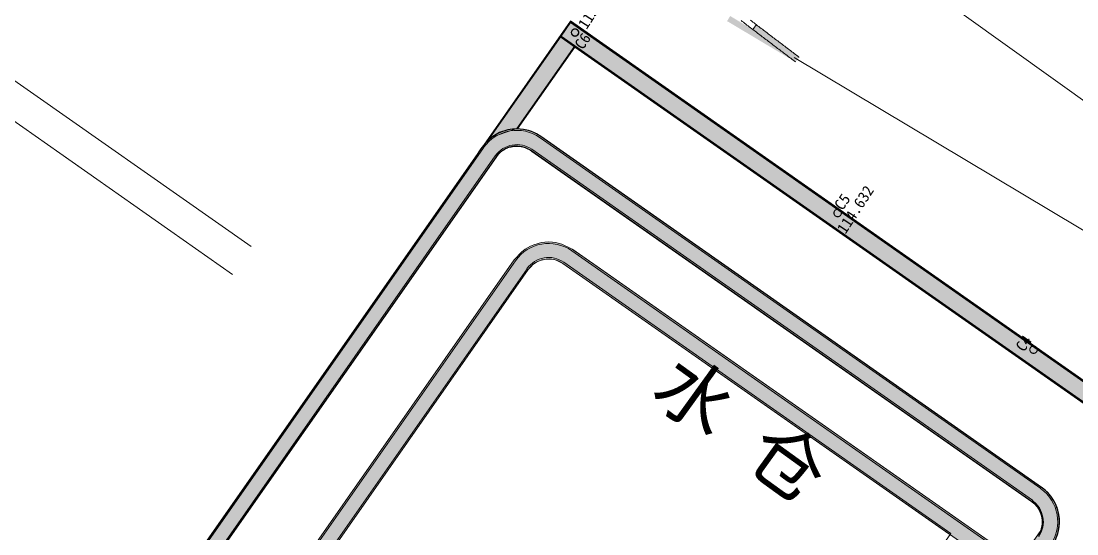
# Model space of a CAD drawing. Header units: inches. Extents: x 36473197 to 36486087, y 3899343 to 3911260.
# Drawn here: x 36483505.3 to 36483789.8, y 3904364.1 to 3904502.2 of the extents above; entities that cross this region are included whole.
import ezdxf

# ---------------------------------------------------------------- set-up
doc = ezdxf.new("R2010")
doc.units = ezdxf.units.IN
doc.header["$MEASUREMENT"] = 0
doc.layers.get('0').update_dxf_attribs({"lineweight": 0})
doc.layers.get('Defpoints').update_dxf_attribs({"lineweight": 0})
doc.layers.add('保护煤柱', color=7, linetype='Continuous', lineweight=0, true_color=0xff0042)
doc.layers.add('巷道1', color=7, linetype='Continuous', lineweight=0, true_color=0x2d2d2d)
for name, color, linetype, lineweight in [('公路', 7, 'Continuous', 0), ('四盘区辅运巷', 7, 'Continuous', 0), ('导线点', 7, 'Continuous', 0), ('巷道注记', 7, 'Continuous', 0), ('水仓', 7, 'Continuous', 0), ('西平正线', 7, 'Continuous', 0), ('钻孔', 7, 'Continuous', 0), ('铁路', 7, 'Continuous', 0)]:
    doc.layers.add(name, color=color, linetype=linetype, lineweight=lineweight)
doc.styles.add('仿宋', font='simfang.ttf')
doc.styles.add('黑体', font='simhei.ttf')
doc.linetypes.add('保护煤柱', pattern='A,0.0195,-0.001,[6,西北矿业高家堡煤矿2022年采掘接续图(2022.8.14).shx,S=1.01575e-06,R=0,X=0,Y=0],0.0195', length=0.04)
doc.linetypes.add('铁路', pattern='A,-0.01,[9,西北矿业高家堡煤矿2022年采掘接续图(2022.8.14).shx,S=1.5748e-06,R=0,X=0,Y=0.0004],-0.01,[10,西北矿业高家堡煤矿2022年采掘接续图(2022.8.14).shx,S=1.5748e-06,R=0,X=0,Y=0.0004]', length=0.02)
doc.dimstyles.get("Standard").update_dxf_attribs({"dimtxt": 30, "dimasz": 20, "dimexe": 0.18, "dimexo": 0.0625, "dimgap": 0.09, "dimtad": 1, "dimdec": 0, "dimzin": 0, "dimdsep": 46, "dimtxsty": '仿宋', "dimcen": 0.09, "dimclrd": 150, "dimclre": 150, "dimadec": 0, "dimazin": 0, "dimtfac": 1, "dimtdec": 0, "dimtofl": 0, "dimtmove": 0, "dimatfit": 3, "dimfxl": 1, "dimtolj": 1, "dimtzin": 0, "dimlwd": 0, "dimarcsym": 0})

# ---------------------------------------------------------------- blocks, each defined once
blk = doc.blocks.new('临时经纬仪导线点')
at = {"color": 0, "const_width": 0.3}
blk.add_lwpolyline([(1, 0), (0.97, 0.26), (0.87, 0.5), (0.71, 0.71), (0.5, 0.87), (0.26, 0.97), (0, 1), (-0.26, 0.97), (-0.5, 0.87), (-0.71, 0.71), (-0.87, 0.5), (-0.97, 0.26), (-1, 0), (-0.97, -0.26), (-0.87, -0.5), (-0.71, -0.71), (-0.5, -0.87), (-0.26, -0.97), (0, -1), (0.26, -0.97), (0.5, -0.87), (0.71, -0.71), (0.87, -0.5), (0.97, -0.26), (1, 0)], dxfattribs=at)
blk = doc.blocks.new('*D205')
at = {"layer": 'Defpoints', "color": 0, "transparency": 16777216}
for p in [(36485936.09, 3904772.87), (36482207.75, 3899448.44), (36482358.83, 3899342.66)]:
    blk.add_point(p, dxfattribs=at)
at = {"layer": '四盘区辅运巷', "color": 150, "lineweight": -2, "transparency": 16777216}
for p, q in [((36485936.14, 3904772.84), (36486087.31, 3904666.98)), ((36482207.81, 3899448.41), (36482358.98, 3899342.55))]:
    blk.add_line(p, q, dxfattribs=at)
at = {"layer": '四盘区辅运巷', "color": 150, "lineweight": 0, "transparency": 16777216}
blk.add_line((36486075.69, 3904650.7), (36482370.3, 3899359.04), dxfattribs=at)
at = {"layer": '四盘区辅运巷', "color": 150, "transparency": 16777216}
for points in [[(36486072.96, 3904652.61), (36486078.42, 3904648.79), (36486087.16, 3904667.08)], [(36482367.57, 3899360.95), (36482373.03, 3899357.13), (36482358.83, 3899342.66)]]:
    blk.add_solid(points, dxfattribs=at)
at = {"layer": '四盘区辅运巷', "color": 0, "transparency": 16777216, "insert": (36484210.49, 3902013.62), "char_height": 30, "attachment_point": 5, "rotation": 54.9991, "style": '仿宋'}
blk.add_mtext('\\A1;650', dxfattribs=at)

msp = doc.modelspace()

# ---------------------------------------------------------------- hatches: boundary and pattern name
at = {"layer": '水仓', "true_color": 0xbfff00}
for points in [[(36483653.34, 3904501.79), (36483650.83, 3904498.14), (36483824.29, 3904376.77), (36483826.8, 3904380.39)], [(36483650.83, 3904498.14), (36483631.58, 3904470.77), (36483638.88, 3904473.31), (36483654.52, 3904495.56)], [(36483527.41, 3904316.49), (36483529.13, 3904318.95), (36483530.12, 3904318.26), (36483633.92, 3904466.39), (36483634.29, 3904466.77), (36483634.62, 3904467.06), (36483634.79, 3904467.19), (36483634.96, 3904467.32), (36483635.01, 3904467.35), (36483635.32, 3904467.56), (36483635.5, 3904467.67), (36483635.7, 3904467.78), (36483635.91, 3904467.89), (36483636.05, 3904467.95), (36483636.33, 3904468.07), (36483636.47, 3904468.13), (36483636.71, 3904468.22), (36483637.02, 3904468.31), (36483637.3, 3904468.38), (36483637.69, 3904468.46), (36483637.96, 3904468.51), (36483638.26, 3904468.54), (36483638.5, 3904468.56), (36483638.79, 3904468.57), (36483639.09, 3904468.56), (36483639.6, 3904468.53), (36483640.07, 3904468.46), (36483640.51, 3904468.36), (36483641.15, 3904468.16), (36483641.48, 3904468.03), (36483641.87, 3904467.85), (36483642.25, 3904467.64), (36483642.48, 3904467.5), (36483642.92, 3904467.2), (36483777.62, 3904372.88), (36483778.22, 3904372.4), (36483779.2, 3904371.31), (36483779.84, 3904370.22), (36483780.29, 3904368.94), (36483780.45, 3904367.84), (36483780.44, 3904366.76), (36483780.18, 3904365.46), (36483780.05, 3904365.07), (36483649.36, 3904178.03), (36483653.13, 3904175.39), (36483783.02, 3904360.92), (36483783.4, 3904361.49), (36483783.89, 3904362.38), (36483784.62, 3904364.25), (36483784.86, 3904365.27), (36483785.01, 3904366.3), (36483785.07, 3904367.4), (36483785.04, 3904368.12), (36483785.01, 3904368.56), (36483784.63, 3904370.52), (36483784.38, 3904371.26), (36483784.07, 3904372.04), (36483783.59, 3904372.98), (36483782.76, 3904374.24), (36483782.22, 3904374.9), (36483781.87, 3904375.28), (36483781.33, 3904375.79), (36483780.52, 3904376.46), (36483779.36, 3904377.28), (36483645.34, 3904471.12), (36483644.2, 3904471.82), (36483643.62, 3904472.11), (36483642.82, 3904472.45), (36483642, 3904472.72), (36483640.66, 3904473.02), (36483638.85, 3904473.17), (36483637.71, 3904473.11), (36483636.45, 3904472.91), (36483634.2, 3904472.17), (36483632.36, 3904471.11), (36483631.55, 3904470.49), (36483630.97, 3904469.96), (36483630.54, 3904469.52), (36483629.87, 3904468.73), (36483629.19, 3904467.77), (36483627.78, 3904465.76), (36483526.35, 3904320.9), (36483527.32, 3904320.22), (36483525.6, 3904317.76)], [(36483545.68, 3904303.7), (36483547.4, 3904306.16), (36483546.41, 3904306.85), (36483638.19, 3904437.91), (36483640.17, 3904440.08), (36483641.11, 3904440.79), (36483642.58, 3904441.63), (36483643.44, 3904442), (36483645.48, 3904442.56), (36483647.27, 3904442.73), (36483648.51, 3904442.68), (36483649.28, 3904442.58), (36483650.97, 3904442.17), (36483653.77, 3904440.79), (36483654.15, 3904440.53), (36483659.58, 3904436.73), (36483774.6, 3904356.21), (36483771.95, 3904352.43), (36483759.02, 3904361.49), (36483651.29, 3904436.92), (36483649.48, 3904437.82), (36483648.84, 3904437.99), (36483647.45, 3904438.13), (36483646.79, 3904438.1), (36483646.28, 3904438.03), (36483645.17, 3904437.74), (36483644.12, 3904437.25), (36483643.21, 3904436.63), (36483642.69, 3904436.15), (36483641.96, 3904435.28), (36483641.96, 3904435.28), (36483550.18, 3904304.21), (36483549.2, 3904304.9), (36483547.49, 3904302.45)]]:
    msp.add_hatch(color=60, dxfattribs=at).paths.add_polyline_path(points, flags=17)
at = {"layer": '水仓', "true_color": 0x00ff00}
msp.add_hatch(color=3, dxfattribs=at).paths.add_polyline_path([(36483527.41, 3904316.49), (36483529.13, 3904318.95), (36483530.12, 3904318.26), (36483633.92, 3904466.39), (36483634.29, 3904466.77), (36483634.62, 3904467.06), (36483634.79, 3904467.19), (36483634.96, 3904467.32), (36483635.01, 3904467.35), (36483635.32, 3904467.56), (36483635.5, 3904467.67), (36483635.7, 3904467.78), (36483635.91, 3904467.89), (36483636.05, 3904467.95), (36483636.33, 3904468.07), (36483636.47, 3904468.13), (36483636.71, 3904468.22), (36483637.02, 3904468.31), (36483637.3, 3904468.38), (36483637.69, 3904468.46), (36483637.96, 3904468.51), (36483638.26, 3904468.54), (36483638.5, 3904468.56), (36483638.79, 3904468.57), (36483639.09, 3904468.56), (36483639.6, 3904468.53), (36483640.07, 3904468.46), (36483640.51, 3904468.36), (36483641.15, 3904468.16), (36483641.48, 3904468.03), (36483641.87, 3904467.85), (36483642.25, 3904467.64), (36483642.48, 3904467.5), (36483642.92, 3904467.2), (36483777.62, 3904372.88), (36483778.22, 3904372.4), (36483779.2, 3904371.31), (36483779.84, 3904370.22), (36483780.29, 3904368.94), (36483780.45, 3904367.84), (36483780.44, 3904366.76), (36483780.18, 3904365.46), (36483780.05, 3904365.07), (36483649.36, 3904178.03), (36483653.13, 3904175.39), (36483783.02, 3904360.92), (36483783.4, 3904361.49), (36483783.89, 3904362.38), (36483784.62, 3904364.25), (36483784.86, 3904365.27), (36483785.01, 3904366.3), (36483785.07, 3904367.4), (36483785.04, 3904368.12), (36483785.01, 3904368.56), (36483784.63, 3904370.52), (36483784.38, 3904371.26), (36483784.07, 3904372.04), (36483783.59, 3904372.98), (36483782.76, 3904374.24), (36483782.22, 3904374.9), (36483781.87, 3904375.28), (36483781.33, 3904375.79), (36483780.52, 3904376.46), (36483779.36, 3904377.28), (36483645.34, 3904471.12), (36483644.2, 3904471.82), (36483643.62, 3904472.11), (36483642.82, 3904472.45), (36483642, 3904472.72), (36483640.66, 3904473.02), (36483638.85, 3904473.17), (36483637.71, 3904473.11), (36483636.45, 3904472.91), (36483634.2, 3904472.17), (36483632.36, 3904471.11), (36483631.55, 3904470.49), (36483630.97, 3904469.96), (36483630.54, 3904469.52), (36483629.87, 3904468.73), (36483629.19, 3904467.77), (36483627.78, 3904465.76), (36483526.35, 3904320.9), (36483527.32, 3904320.22), (36483525.6, 3904317.76)], flags=17)
at = {"layer": '水仓', "true_color": 0xffc000}
msp.add_hatch(color=40, dxfattribs=at).paths.add_polyline_path([(36483545.68, 3904303.7), (36483547.4, 3904306.16), (36483546.41, 3904306.85), (36483638.19, 3904437.91), (36483640.17, 3904440.08), (36483641.11, 3904440.79), (36483642.58, 3904441.63), (36483643.44, 3904442), (36483645.48, 3904442.56), (36483647.27, 3904442.73), (36483648.51, 3904442.68), (36483649.28, 3904442.58), (36483650.97, 3904442.17), (36483653.77, 3904440.79), (36483654.15, 3904440.53), (36483659.58, 3904436.73), (36483774.6, 3904356.21), (36483771.95, 3904352.43), (36483759.02, 3904361.49), (36483651.29, 3904436.92), (36483649.48, 3904437.82), (36483648.84, 3904437.99), (36483647.45, 3904438.13), (36483646.79, 3904438.1), (36483646.28, 3904438.03), (36483645.17, 3904437.74), (36483644.12, 3904437.25), (36483643.21, 3904436.63), (36483642.69, 3904436.15), (36483641.96, 3904435.28), (36483641.96, 3904435.28), (36483550.18, 3904304.21), (36483549.2, 3904304.9), (36483547.49, 3904302.45)], flags=17)
at = {"layer": '西平正线'}
for points in [[(36483713.52, 3904493.33), (36483713.17, 3904493.53), (36483712.83, 3904493.74), (36483712.49, 3904493.94), (36483712.14, 3904494.15), (36483711.8, 3904494.35), (36483711.46, 3904494.56), (36483711.11, 3904494.76), (36483710.77, 3904494.97), (36483710.43, 3904495.17), (36483710.08, 3904495.38), (36483709.74, 3904495.58), (36483709.4, 3904495.79), (36483709.05, 3904495.99), (36483708.71, 3904496.2), (36483708.37, 3904496.4), (36483708.02, 3904496.61), (36483707.68, 3904496.81), (36483707.34, 3904497.02), (36483706.99, 3904497.22), (36483706.65, 3904497.43), (36483706.3, 3904497.63), (36483705.96, 3904497.84), (36483705.62, 3904498.04), (36483705.27, 3904498.25), (36483704.93, 3904498.45), (36483704.59, 3904498.66), (36483704.24, 3904498.86), (36483703.9, 3904499.07), (36483703.56, 3904499.27), (36483703.21, 3904499.48), (36483702.87, 3904499.68), (36483702.53, 3904499.89), (36483702.18, 3904500.09), (36483701.84, 3904500.3), (36483701.5, 3904500.5), (36483701.15, 3904500.71), (36483700.81, 3904500.91), (36483700.47, 3904501.12), (36483700.12, 3904501.32), (36483699.78, 3904501.53), (36483699.44, 3904501.73), (36483699.09, 3904501.94), (36483698.75, 3904502.14), (36483698.41, 3904502.35), (36483698.06, 3904502.55), (36483697.72, 3904502.76), (36483697.38, 3904502.96), (36483697.03, 3904503.17), (36483696.69, 3904503.37), (36483696.34, 3904503.58), (36483696.14, 3904503.23), (36483695.93, 3904502.89), (36483695.73, 3904502.55), (36483695.52, 3904502.2), (36483695.87, 3904502), (36483696.21, 3904501.79), (36483696.55, 3904501.59), (36483696.9, 3904501.38), (36483697.24, 3904501.18), (36483697.59, 3904500.97), (36483697.93, 3904500.77), (36483698.27, 3904500.56), (36483698.62, 3904500.36), (36483698.96, 3904500.15), (36483699.3, 3904499.95), (36483699.65, 3904499.74), (36483699.99, 3904499.54), (36483700.33, 3904499.33), (36483700.68, 3904499.13), (36483701.02, 3904498.92), (36483701.36, 3904498.72), (36483701.71, 3904498.51), (36483702.05, 3904498.31), (36483702.39, 3904498.1), (36483702.74, 3904497.9), (36483703.08, 3904497.69), (36483703.42, 3904497.49), (36483703.77, 3904497.28), (36483704.11, 3904497.08), (36483704.45, 3904496.87), (36483704.8, 3904496.67), (36483705.14, 3904496.46), (36483705.48, 3904496.26), (36483705.83, 3904496.05), (36483706.17, 3904495.85), (36483706.52, 3904495.64), (36483706.86, 3904495.44), (36483707.2, 3904495.23), (36483707.55, 3904495.03), (36483707.89, 3904494.82), (36483708.23, 3904494.62), (36483708.58, 3904494.41), (36483708.92, 3904494.21), (36483709.26, 3904494), (36483709.61, 3904493.8), (36483709.95, 3904493.59), (36483710.29, 3904493.39), (36483710.64, 3904493.18), (36483710.98, 3904492.98), (36483711.32, 3904492.77), (36483711.67, 3904492.57), (36483712.01, 3904492.36), (36483712.35, 3904492.16), (36483712.7, 3904491.95), (36483712.9, 3904492.3), (36483713.11, 3904492.64), (36483713.31, 3904492.98)], [(36483714.93, 3904492.5), (36483714.93, 3904492.5), (36483714.93, 3904492.5), (36483714.93, 3904492.5), (36483714.93, 3904492.5), (36483714.93, 3904492.5), (36483714.93, 3904492.5), (36483714.93, 3904492.5), (36483714.93, 3904492.5), (36483714.93, 3904492.5), (36483714.93, 3904492.5), (36483714.93, 3904492.5), (36483714.93, 3904492.5), (36483714.93, 3904492.5), (36483714.9, 3904492.52), (36483714.58, 3904492.76), (36483714.26, 3904493), (36483713.94, 3904493.24), (36483713.62, 3904493.48), (36483713.3, 3904493.72), (36483712.99, 3904493.96), (36483712.67, 3904494.2), (36483712.35, 3904494.44), (36483712.03, 3904494.68), (36483711.71, 3904494.93), (36483711.39, 3904495.17), (36483711.07, 3904495.41), (36483710.75, 3904495.65), (36483710.43, 3904495.89), (36483710.11, 3904496.13), (36483709.8, 3904496.37), (36483709.48, 3904496.61), (36483709.16, 3904496.85), (36483708.84, 3904497.1), (36483708.52, 3904497.34), (36483708.2, 3904497.58), (36483707.88, 3904497.82), (36483707.57, 3904498.06), (36483707.25, 3904498.31), (36483706.93, 3904498.55), (36483706.61, 3904498.79), (36483706.29, 3904499.03), (36483705.97, 3904499.27), (36483705.66, 3904499.52), (36483705.34, 3904499.76), (36483705.02, 3904500), (36483704.7, 3904500.24), (36483704.38, 3904500.49), (36483704.07, 3904500.73), (36483703.75, 3904500.97), (36483703.43, 3904501.21), (36483703.19, 3904500.9), (36483702.94, 3904500.58), (36483702.7, 3904500.26), (36483702.46, 3904499.94), (36483702.78, 3904499.7), (36483703.1, 3904499.46), (36483703.41, 3904499.21), (36483703.73, 3904498.97), (36483704.05, 3904498.73), (36483704.37, 3904498.49), (36483704.69, 3904498.24), (36483705.01, 3904498), (36483705.32, 3904497.76), (36483705.64, 3904497.52), (36483705.96, 3904497.28), (36483706.28, 3904497.03), (36483706.6, 3904496.79), (36483706.92, 3904496.55), (36483707.23, 3904496.31), (36483707.55, 3904496.06), (36483707.87, 3904495.82), (36483708.19, 3904495.58), (36483708.51, 3904495.34), (36483708.83, 3904495.1), (36483709.15, 3904494.85), (36483709.46, 3904494.61), (36483709.79, 3904494.37), (36483710.11, 3904494.13), (36483710.42, 3904493.89), (36483710.74, 3904493.65), (36483711.06, 3904493.41), (36483711.38, 3904493.17), (36483711.7, 3904492.93), (36483712.02, 3904492.68), (36483712.34, 3904492.44), (36483712.66, 3904492.2), (36483712.98, 3904491.96), (36483713.3, 3904491.72), (36483713.62, 3904491.48), (36483713.94, 3904491.24), (36483713.96, 3904491.22), (36483713.96, 3904491.22), (36483713.96, 3904491.22), (36483713.96, 3904491.22), (36483713.96, 3904491.22), (36483713.96, 3904491.22), (36483713.96, 3904491.22), (36483713.96, 3904491.22), (36483713.96, 3904491.22), (36483713.96, 3904491.22), (36483713.96, 3904491.22), (36483713.96, 3904491.22), (36483713.96, 3904491.22), (36483713.96, 3904491.22), (36483714.21, 3904491.54), (36483714.45, 3904491.86), (36483714.69, 3904492.18)]]:
    msp.add_hatch(color=7, dxfattribs=at).paths.add_polyline_path(points, flags=17)

# ---------------------------------------------------------------- linework, layer by layer
at = {"layer": '保护煤柱', "color": 1, "linetype": '保护煤柱', "lineweight": 30, "ltscale": 3750, "true_color": 0xff0000}
for centre, start, end in [((36483469.79, 3904301.87, -0.2), 20.0688, 110.5483), ((36483555.38, 3904162.59, -0.2), 225.7953, 43.0751), ((36483555.38, 3904162.59, -0.2), 225.7953, 43.0751)]:
    msp.add_arc(centre, 409.89, start, end, dxfattribs=at)
at = {"layer": '公路', "linetype": 'Continuous', "lineweight": 9}
for p, q in [((36483567.3, 3904441.47, -0.2), (36483063.48, 3904794.5, -0.2)), ((36483562.27, 3904434.01, -0.2), (36483058.45, 3904787.03, -0.2))]:
    msp.add_line(p, q, dxfattribs=at)
at = {"layer": '导线点', "color": 7}
msp.add_circle((36483654.55, 3904499.11), 0.91, dxfattribs=at)
at = {"layer": '巷道1', "color": 30, "linetype": 'Continuous', "lineweight": 30, "true_color": 0xff8000}
for p, q in [((36483823.11, 3904383.28), (36483653.29, 3904502.19)), ((36483820.24, 3904379.19), (36483654.52, 3904495.23))]:
    msp.add_line(p, q, dxfattribs=at)
at = {"layer": '巷道1', "color": 1, "lineweight": 30, "true_color": 0xff0000}
msp.add_line((36483654.52, 3904495.23), (36483650.42, 3904498.09), dxfattribs=at)
at = {"layer": '巷道1', "color": 30, "linetype": 'Continuous', "lineweight": 30, "true_color": 0xff8000, "flags": 128}
msp.add_lwpolyline([(36483639.07, 3904473.16), (36483654.52, 3904495.23)], dxfattribs=at)
at = {"layer": '巷道1', "color": 40, "lineweight": 30, "true_color": 0xffc000, "flags": 128}
for points in [[(36483783.89, 3904362.38), (36483784.62, 3904364.25), (36483784.86, 3904365.27), (36483785.01, 3904366.3), (36483785.07, 3904367.4), (36483785.04, 3904368.12), (36483785.01, 3904368.56), (36483784.63, 3904370.52), (36483784.38, 3904371.26), (36483784.07, 3904372.04), (36483783.59, 3904372.98), (36483782.76, 3904374.24), (36483782.22, 3904374.9), (36483781.87, 3904375.28), (36483781.33, 3904375.79), (36483780.52, 3904376.46), (36483779.36, 3904377.28), (36483645.34, 3904471.12), (36483644.2, 3904471.82), (36483643.62, 3904472.11), (36483642.82, 3904472.45), (36483642, 3904472.72), (36483640.66, 3904473.02), (36483638.85, 3904473.17), (36483637.71, 3904473.11), (36483636.45, 3904472.91), (36483634.2, 3904472.17), (36483632.36, 3904471.11), (36483631.55, 3904470.49), (36483630.97, 3904469.96), (36483630.54, 3904469.52), (36483629.87, 3904468.73), (36483629.19, 3904467.77), (36483627.78, 3904465.76), (36483526.35, 3904320.9)], [(36483530.12, 3904318.26), (36483633.92, 3904466.39), (36483634.29, 3904466.77), (36483634.62, 3904467.06), (36483634.79, 3904467.19), (36483634.96, 3904467.32), (36483635.01, 3904467.35), (36483635.32, 3904467.56), (36483635.5, 3904467.67), (36483635.7, 3904467.78), (36483635.91, 3904467.89), (36483636.05, 3904467.95), (36483636.33, 3904468.07), (36483636.47, 3904468.13), (36483636.71, 3904468.22), (36483637.02, 3904468.31), (36483637.3, 3904468.38), (36483637.69, 3904468.46), (36483637.96, 3904468.51), (36483638.26, 3904468.54), (36483638.5, 3904468.56), (36483638.79, 3904468.57), (36483639.09, 3904468.56), (36483639.6, 3904468.53), (36483640.07, 3904468.46), (36483640.51, 3904468.36), (36483641.15, 3904468.16), (36483641.48, 3904468.03), (36483641.87, 3904467.85), (36483642.25, 3904467.64), (36483642.48, 3904467.5), (36483642.92, 3904467.2), (36483777.62, 3904372.88), (36483778.22, 3904372.4), (36483779.2, 3904371.31), (36483779.84, 3904370.22), (36483780.29, 3904368.94), (36483780.45, 3904367.84), (36483780.44, 3904366.76), (36483780.18, 3904365.46), (36483780.05, 3904365.07), (36483779.48, 3904363.9)]]:
    msp.add_lwpolyline(points, dxfattribs=at)
at = {"layer": '水仓', "color": 40, "linetype": 'Continuous', "lineweight": 5, "true_color": 0xffc000, "flags": 128}
msp.add_lwpolyline([(36483624.09, 3904460.48), (36483653.29, 3904502.19)], dxfattribs=at)
at = {"layer": '水仓', "color": 40, "true_color": 0xffc000}
for points in [[(36483653.34, 3904501.79), (36483650.83, 3904498.14), (36483824.29, 3904376.77), (36483826.8, 3904380.39), (36483653.34, 3904501.79)], [(36483650.83, 3904498.14), (36483631.58, 3904470.77), (36483638.88, 3904473.31), (36483654.52, 3904495.56), (36483650.83, 3904498.14)], [(36483783.89, 3904362.38), (36483784.62, 3904364.25), (36483784.86, 3904365.27), (36483785.01, 3904366.3), (36483785.07, 3904367.4), (36483785.04, 3904368.12), (36483785.01, 3904368.56), (36483784.63, 3904370.52), (36483784.38, 3904371.26), (36483784.07, 3904372.04), (36483783.59, 3904372.98), (36483782.76, 3904374.24), (36483782.22, 3904374.9), (36483781.87, 3904375.28), (36483781.33, 3904375.79), (36483780.52, 3904376.46), (36483779.36, 3904377.28), (36483645.34, 3904471.12), (36483644.2, 3904471.82), (36483643.62, 3904472.11), (36483642.82, 3904472.45), (36483642, 3904472.72), (36483640.66, 3904473.02), (36483638.85, 3904473.17), (36483637.71, 3904473.11), (36483636.45, 3904472.91), (36483634.2, 3904472.17), (36483632.36, 3904471.11), (36483631.55, 3904470.49), (36483630.97, 3904469.96), (36483630.54, 3904469.52), (36483629.87, 3904468.73), (36483629.19, 3904467.77), (36483627.78, 3904465.76), (36483526.35, 3904320.9)], [(36483530.12, 3904318.26), (36483633.92, 3904466.39), (36483634.29, 3904466.77), (36483634.62, 3904467.06), (36483634.79, 3904467.19), (36483634.96, 3904467.32), (36483635.01, 3904467.35), (36483635.32, 3904467.56), (36483635.5, 3904467.67), (36483635.7, 3904467.78), (36483635.91, 3904467.89), (36483636.05, 3904467.95), (36483636.33, 3904468.07), (36483636.47, 3904468.13), (36483636.71, 3904468.22), (36483637.02, 3904468.31), (36483637.3, 3904468.38), (36483637.69, 3904468.46), (36483637.96, 3904468.51), (36483638.26, 3904468.54), (36483638.5, 3904468.56), (36483638.79, 3904468.57), (36483639.09, 3904468.56), (36483639.6, 3904468.53), (36483640.07, 3904468.46), (36483640.51, 3904468.36), (36483641.15, 3904468.16), (36483641.48, 3904468.03), (36483641.87, 3904467.85), (36483642.25, 3904467.64), (36483642.48, 3904467.5), (36483642.92, 3904467.2), (36483777.62, 3904372.88), (36483778.22, 3904372.4), (36483779.2, 3904371.31), (36483779.84, 3904370.22), (36483780.29, 3904368.94), (36483780.45, 3904367.84), (36483780.44, 3904366.76), (36483780.18, 3904365.46), (36483780.05, 3904365.07), (36483649.36, 3904178.03)], [(36483546.41, 3904306.85), (36483638.19, 3904437.91), (36483640.17, 3904440.08), (36483641.11, 3904440.79), (36483642.58, 3904441.63), (36483643.44, 3904442), (36483645.48, 3904442.56), (36483647.27, 3904442.73), (36483648.51, 3904442.68), (36483649.28, 3904442.58), (36483650.97, 3904442.17), (36483653.77, 3904440.79), (36483654.15, 3904440.53), (36483659.58, 3904436.73), (36483774.6, 3904356.21)], [(36483546.41, 3904306.85), (36483638.19, 3904437.91), (36483640.17, 3904440.08), (36483641.11, 3904440.79), (36483642.58, 3904441.63), (36483643.44, 3904442), (36483645.48, 3904442.56), (36483647.27, 3904442.73), (36483648.51, 3904442.68), (36483649.28, 3904442.58), (36483650.97, 3904442.17), (36483653.77, 3904440.79), (36483654.15, 3904440.53), (36483659.58, 3904436.73), (36483774.6, 3904356.21)], [(36483759.02, 3904361.49), (36483651.29, 3904436.92), (36483649.48, 3904437.82), (36483648.84, 3904437.99), (36483647.45, 3904438.13), (36483646.79, 3904438.1), (36483646.28, 3904438.03), (36483645.17, 3904437.74), (36483644.12, 3904437.25), (36483643.21, 3904436.63), (36483642.69, 3904436.15), (36483641.96, 3904435.28), (36483641.96, 3904435.28), (36483550.18, 3904304.21)], [(36483759.02, 3904361.49), (36483651.29, 3904436.92), (36483649.48, 3904437.82), (36483648.84, 3904437.99), (36483647.45, 3904438.13), (36483646.79, 3904438.1), (36483646.28, 3904438.03), (36483645.17, 3904437.74), (36483644.12, 3904437.25), (36483643.21, 3904436.63), (36483642.69, 3904436.15), (36483641.96, 3904435.28), (36483641.96, 3904435.28), (36483550.18, 3904304.21)]]:
    msp.add_lwpolyline(points, dxfattribs=at)
at = {"layer": '水仓', "color": 3, "true_color": 0x00ff00}
for points in [[(36483783.89, 3904362.38), (36483784.62, 3904364.25), (36483784.86, 3904365.27), (36483785.01, 3904366.3), (36483785.07, 3904367.4), (36483785.04, 3904368.12), (36483785.01, 3904368.56), (36483784.63, 3904370.52), (36483784.38, 3904371.26), (36483784.07, 3904372.04), (36483783.59, 3904372.98), (36483782.76, 3904374.24), (36483782.22, 3904374.9), (36483781.87, 3904375.28), (36483781.33, 3904375.79), (36483780.52, 3904376.46), (36483779.36, 3904377.28), (36483645.34, 3904471.12), (36483644.2, 3904471.82), (36483643.62, 3904472.11), (36483642.82, 3904472.45), (36483642, 3904472.72), (36483640.66, 3904473.02), (36483638.85, 3904473.17), (36483637.71, 3904473.11), (36483636.45, 3904472.91), (36483634.2, 3904472.17), (36483632.36, 3904471.11), (36483631.55, 3904470.49), (36483630.97, 3904469.96), (36483630.54, 3904469.52), (36483629.87, 3904468.73), (36483629.19, 3904467.77), (36483627.78, 3904465.76), (36483526.35, 3904320.9)], [(36483530.12, 3904318.26), (36483633.92, 3904466.39), (36483634.29, 3904466.77), (36483634.62, 3904467.06), (36483634.79, 3904467.19), (36483634.96, 3904467.32), (36483635.01, 3904467.35), (36483635.32, 3904467.56), (36483635.5, 3904467.67), (36483635.7, 3904467.78), (36483635.91, 3904467.89), (36483636.05, 3904467.95), (36483636.33, 3904468.07), (36483636.47, 3904468.13), (36483636.71, 3904468.22), (36483637.02, 3904468.31), (36483637.3, 3904468.38), (36483637.69, 3904468.46), (36483637.96, 3904468.51), (36483638.26, 3904468.54), (36483638.5, 3904468.56), (36483638.79, 3904468.57), (36483639.09, 3904468.56), (36483639.6, 3904468.53), (36483640.07, 3904468.46), (36483640.51, 3904468.36), (36483641.15, 3904468.16), (36483641.48, 3904468.03), (36483641.87, 3904467.85), (36483642.25, 3904467.64), (36483642.48, 3904467.5), (36483642.92, 3904467.2), (36483777.62, 3904372.88), (36483778.22, 3904372.4), (36483779.2, 3904371.31), (36483779.84, 3904370.22), (36483780.29, 3904368.94), (36483780.45, 3904367.84), (36483780.44, 3904366.76), (36483780.18, 3904365.46), (36483780.05, 3904365.07), (36483649.36, 3904178.03)]]:
    msp.add_lwpolyline(points, dxfattribs=at)
at = {"layer": '水仓', "color": 3, "linetype": 'Continuous', "true_color": 0x00ff00, "flags": 128}
for points in [[(36483783.89, 3904362.38), (36483784.62, 3904364.25), (36483784.86, 3904365.27), (36483785.01, 3904366.3), (36483785.07, 3904367.4), (36483785.04, 3904368.12), (36483785.01, 3904368.56), (36483784.63, 3904370.52), (36483784.38, 3904371.26), (36483784.07, 3904372.04), (36483783.59, 3904372.98), (36483782.76, 3904374.24), (36483782.22, 3904374.9), (36483781.87, 3904375.28), (36483781.33, 3904375.79), (36483780.52, 3904376.46), (36483779.36, 3904377.28), (36483645.34, 3904471.12), (36483644.2, 3904471.82), (36483643.62, 3904472.11), (36483642.82, 3904472.45), (36483642, 3904472.72), (36483640.66, 3904473.02), (36483638.85, 3904473.17), (36483637.71, 3904473.11), (36483636.45, 3904472.91), (36483634.2, 3904472.17), (36483632.36, 3904471.11), (36483631.55, 3904470.49), (36483630.97, 3904469.96), (36483630.54, 3904469.52), (36483629.87, 3904468.73), (36483629.19, 3904467.77), (36483627.78, 3904465.76), (36483526.35, 3904320.9)], [(36483530.12, 3904318.26), (36483633.92, 3904466.39), (36483634.29, 3904466.77), (36483634.62, 3904467.06), (36483634.79, 3904467.19), (36483634.96, 3904467.32), (36483635.01, 3904467.35), (36483635.32, 3904467.56), (36483635.5, 3904467.67), (36483635.7, 3904467.78), (36483635.91, 3904467.89), (36483636.05, 3904467.95), (36483636.33, 3904468.07), (36483636.47, 3904468.13), (36483636.71, 3904468.22), (36483637.02, 3904468.31), (36483637.3, 3904468.38), (36483637.69, 3904468.46), (36483637.96, 3904468.51), (36483638.26, 3904468.54), (36483638.5, 3904468.56), (36483638.79, 3904468.57), (36483639.09, 3904468.56), (36483639.6, 3904468.53), (36483640.07, 3904468.46), (36483640.51, 3904468.36), (36483641.15, 3904468.16), (36483641.48, 3904468.03), (36483641.87, 3904467.85), (36483642.25, 3904467.64), (36483642.48, 3904467.5), (36483642.92, 3904467.2), (36483777.62, 3904372.88), (36483778.22, 3904372.4), (36483779.2, 3904371.31), (36483779.84, 3904370.22), (36483780.29, 3904368.94), (36483780.45, 3904367.84), (36483780.44, 3904366.76), (36483780.18, 3904365.46), (36483780.05, 3904365.07), (36483649.36, 3904178.03)]]:
    msp.add_lwpolyline(points, dxfattribs=at)
at = {"layer": '水仓', "color": 3, "linetype": 'Continuous', "lineweight": 0, "true_color": 0x00ff00, "flags": 128}
for points in [[(36483645.34, 3904471.12, 0.414154), (36483629.6, 3904468.35)], [(36483645.11, 3904470.8, 0.414863), (36483629.9, 3904468.13)], [(36483642.93, 3904467.68, 0.412754), (36483633.07, 3904465.92)], [(36483642.7, 3904467.35, 0.416249), (36483633.33, 3904465.74)], [(36483783.04, 3904360.9, 0.415823), (36483780.27, 3904376.69)], [(36483779.26, 3904363.55, 0.415479), (36483777.62, 3904372.9)]]:
    msp.add_lwpolyline(points, format="xyb", dxfattribs=at)
for points in [[(36483645.34, 3904471.12), (36483780.26, 3904376.65)], [(36483526.35, 3904320.9), (36483629.6, 3904468.35)], [(36483530.12, 3904318.26), (36483633.36, 3904465.71)], [(36483642.7, 3904467.35), (36483777.62, 3904372.88)]]:
    msp.add_lwpolyline(points, dxfattribs=at)
at = {"layer": '水仓', "color": 5, "linetype": 'Continuous', "lineweight": 0, "true_color": 0x0000ff, "flags": 128}
for points in [[(36483645.11, 3904470.8), (36483780.03, 3904376.32)], [(36483526.68, 3904320.67), (36483629.92, 3904468.12)], [(36483529.79, 3904318.49), (36483633.04, 3904465.94)], [(36483642.93, 3904467.68), (36483777.85, 3904373.21)]]:
    msp.add_lwpolyline(points, dxfattribs=at)
at = {"layer": '水仓', "color": 40, "linetype": 'Continuous', "true_color": 0xffc000, "flags": 128}
for points in [[(36483546.41, 3904306.85), (36483638.19, 3904437.91), (36483640.17, 3904440.08), (36483641.11, 3904440.79), (36483642.58, 3904441.63), (36483643.44, 3904442), (36483645.48, 3904442.56), (36483647.27, 3904442.73), (36483648.51, 3904442.68), (36483649.28, 3904442.58), (36483650.97, 3904442.17), (36483653.77, 3904440.79), (36483654.15, 3904440.53), (36483659.58, 3904436.73), (36483774.6, 3904356.21)], [(36483759.02, 3904361.49), (36483651.29, 3904436.92), (36483649.48, 3904437.82), (36483648.84, 3904437.99), (36483647.45, 3904438.13), (36483646.79, 3904438.1), (36483646.28, 3904438.03), (36483645.17, 3904437.74), (36483644.12, 3904437.25), (36483643.21, 3904436.63), (36483642.69, 3904436.15), (36483641.96, 3904435.28), (36483641.96, 3904435.28), (36483550.18, 3904304.21)]]:
    msp.add_lwpolyline(points, dxfattribs=at)
at = {"layer": '水仓', "color": 5, "linetype": 'Continuous', "lineweight": 0, "true_color": 0x0000ff, "flags": 128}
for points in [[(36483653.7, 3904440.36, 0.413771), (36483638.53, 3904437.68)], [(36483651.52, 3904437.25, 0.41589), (36483641.6, 3904435.53)], [(36483651.29, 3904436.92, 0.415288), (36483641.94, 3904435.29)], [(36483782.65, 3904361.17, 0.412411), (36483780.01, 3904376.31)], [(36483779.52, 3904363.37, 0.407102), (36483777.78, 3904373.13)]]:
    msp.add_lwpolyline(points, format="xyb", dxfattribs=at)
at = {"layer": '水仓', "color": 40, "linetype": 'Continuous', "lineweight": 0, "true_color": 0xffc000, "flags": 128}
for points in [[(36483774.36, 3904355.87), (36483653.7, 3904440.36)], [(36483774.59, 3904356.2), (36483653.93, 3904440.69)], [(36483638.19, 3904437.91), (36483546.41, 3904306.85)], [(36483638.52, 3904437.69), (36483546.74, 3904306.62)], [(36483755.25, 3904364.13), (36483651.29, 3904436.92)], [(36483755.83, 3904364.26), (36483651.52, 3904437.25)], [(36483641.63, 3904435.51), (36483549.86, 3904304.44)], [(36483641.96, 3904435.28), (36483550.18, 3904304.21)], [(36483675, 3904248.67), (36483755.83, 3904364.26)]]:
    msp.add_lwpolyline(points, dxfattribs=at)
at = {"layer": '西平正线', "color": 7, "linetype": 'Continuous', "lineweight": 0, "flags": 128}
for points in [[(36483699.28, 3904502.36), (36483699.59, 3904502.12), (36483699.91, 3904501.88), (36483700.23, 3904501.64), (36483700.55, 3904501.39), (36483700.87, 3904501.15), (36483701.19, 3904500.91), (36483701.5, 3904500.67), (36483701.82, 3904500.43), (36483702.14, 3904500.18), (36483702.46, 3904499.94), (36483702.7, 3904500.26), (36483702.94, 3904500.58), (36483703.19, 3904500.9), (36483703.43, 3904501.21)], [(36483703.43, 3904501.21), (36483703.11, 3904501.46), (36483702.79, 3904501.7), (36483702.47, 3904501.94), (36483702.16, 3904502.18), (36483701.84, 3904502.43)], [(36483714.93, 3904492.5), (36483714.9, 3904492.52), (36483714.58, 3904492.76), (36483714.26, 3904493), (36483713.94, 3904493.24), (36483713.62, 3904493.48), (36483713.3, 3904493.72), (36483712.99, 3904493.96), (36483712.67, 3904494.2), (36483712.35, 3904494.44), (36483712.03, 3904494.68), (36483711.71, 3904494.93), (36483711.39, 3904495.17), (36483711.07, 3904495.41), (36483710.75, 3904495.65), (36483710.43, 3904495.89), (36483710.11, 3904496.13), (36483709.8, 3904496.37), (36483709.48, 3904496.61), (36483709.16, 3904496.85), (36483708.84, 3904497.1), (36483708.52, 3904497.34), (36483708.2, 3904497.58), (36483707.88, 3904497.82), (36483707.57, 3904498.06), (36483707.25, 3904498.31), (36483706.93, 3904498.55), (36483706.61, 3904498.79), (36483706.29, 3904499.03), (36483705.97, 3904499.27), (36483705.66, 3904499.52), (36483705.34, 3904499.76), (36483705.02, 3904500), (36483704.7, 3904500.24), (36483704.38, 3904500.49), (36483704.07, 3904500.73), (36483703.75, 3904500.97), (36483703.43, 3904501.21), (36483703.19, 3904500.9), (36483702.94, 3904500.58), (36483702.7, 3904500.26), (36483702.46, 3904499.94), (36483702.78, 3904499.7), (36483703.1, 3904499.46), (36483703.41, 3904499.21), (36483703.73, 3904498.97), (36483704.05, 3904498.73), (36483704.37, 3904498.49), (36483704.69, 3904498.24), (36483705.01, 3904498), (36483705.32, 3904497.76), (36483705.64, 3904497.52), (36483705.96, 3904497.28), (36483706.28, 3904497.03), (36483706.6, 3904496.79), (36483706.92, 3904496.55), (36483707.23, 3904496.31), (36483707.55, 3904496.06), (36483707.87, 3904495.82), (36483708.19, 3904495.58), (36483708.51, 3904495.34), (36483708.83, 3904495.1), (36483709.15, 3904494.85), (36483709.46, 3904494.61), (36483709.79, 3904494.37), (36483710.11, 3904494.13), (36483710.42, 3904493.89), (36483710.74, 3904493.65), (36483711.06, 3904493.41), (36483711.38, 3904493.17), (36483711.7, 3904492.93), (36483712.02, 3904492.68), (36483712.34, 3904492.44), (36483712.66, 3904492.2), (36483712.98, 3904491.96), (36483713.3, 3904491.72), (36483713.62, 3904491.48), (36483713.94, 3904491.24), (36483713.96, 3904491.22)]]:
    msp.add_lwpolyline(points, dxfattribs=at)
at = {"layer": '钻孔', "linetype": '铁路', "lineweight": 5, "ltscale": 5000, "flags": 128}
msp.add_lwpolyline([(36481842.61, 3905989.71), (36481864.1, 3905952.3), (36481945.18, 3905837.47), (36482000, 3905773.82), (36482065.96, 3905714.44), (36484236.57, 3904162.73), (36484432.16, 3904050.13), (36484500, 3904018.36), (36484788.71, 3903926.8)], dxfattribs=at)
at = {"layer": '铁路', "linetype": '铁路', "lineweight": 5, "ltscale": 5000, "flags": 128}
msp.add_lwpolyline([(36483867.66, 3904400.38), (36483713.6, 3904492.37)], dxfattribs=at)

# ---------------------------------------------------------------- block references
at = {"layer": '导线点', "color": 7, "rotation": 9.686697337865286e-10}
for p in [(36483654.55, 3904499.11), (36483725.32, 3904450.53), (36483778.11, 3904413.73)]:
    msp.add_blockref('临时经纬仪导线点', p, dxfattribs=at)

# ---------------------------------------------------------------- texts
at = {"layer": '导线点', "style": '黑体'}
for s, rotation, p in [('115.121', 56.857, (36483657.66, 3904499.79)), ('C6', 54.8954, (36483656.63, 3904494.29)), ('114.632', 56.857, (36483727.42, 3904444.69)), ('C5', 54.8954, (36483726.6, 3904451)), ('C4', 54.8954, (36483775.49, 3904412.91))]:
    msp.add_text(s, height=3, rotation=rotation, dxfattribs=at).set_placement(p)
at = {"layer": '巷道注记', "color": 7, "style": '仿宋'}
msp.add_text('水 仓', height=15, rotation=324.18, dxfattribs=at).set_placement((36483674.3, 3904401.33, -0.2))

# ---------------------------------------------------------------- dimensions: what is measured, and where the dimension line sits
at = {"layer": '四盘区辅运巷'}
dim = msp.add_linear_dim(base=(36482358.83, 3899342.66), p1=(36485936.09, 3904772.87), p2=(36482207.75, 3899448.44), angle=54.9991, text='650', dimstyle='Standard', dxfattribs=at)
dim.commit()
dim.dimension.update_dxf_attribs({"geometry": '*D205', "text_midpoint": (36484222.99, 3902004.87), "dimtype": 160})

doc.saveas('drawing.dxf')
